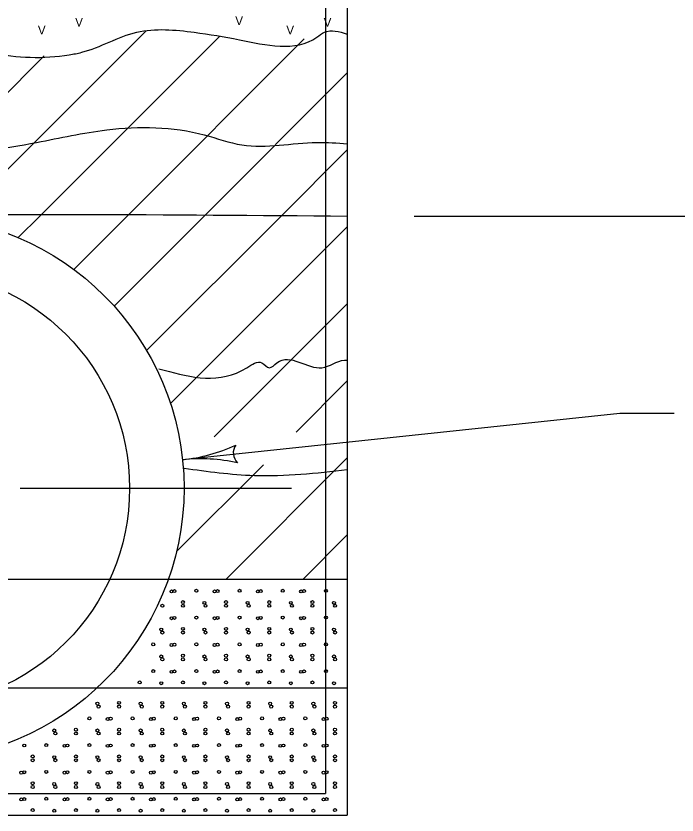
# Model space of a CAD drawing. Extents: x 1000 to 1036.3, y 1000 to 1022.
# Drawn here: x 1021.489 to 1023.007, y 1005.875 to 1007.709 of the extents above; entities that cross this region are included whole.
import ezdxf

# ---------------------------------------------------------------- set-up
doc = ezdxf.new("R2010")
doc.units = 0
doc.layers.add('1', color=7, linetype='Continuous')

msp = doc.modelspace()

# ---------------------------------------------------------------- linework, layer by layer
at = {"layer": '1'}
for p, q in [((1022.2, 1008.0207), (1022.2, 1005.9246)), ((1022.25, 1008), (1022.25, 1005.875)), ((1021.354, 1007.2413), (1021.787, 1007.6743)), ((1021.5441, 1007.25), (1021.9563, 1007.6623)), ((1021.7444, 1007.25), (1022.1509, 1007.6565)), ((1021.1828, 1007.2464), (1021.5538, 1007.6174)), ((1021.9211, 1007.25), (1022.25, 1007.5789)), ((1022.0979, 1007.25), (1022.25, 1007.4021)), ((1021.4943, 1007.2003), (1021.5441, 1007.25)), ((1021.6218, 1007.1274), (1021.7444, 1007.25)), ((1021.7144, 1007.0433), (1021.9211, 1007.25)), ((1021.7891, 1006.9412), (1022.0979, 1007.25)), ((1022.4038, 1007.25), (1024.602, 1007.25)), ((1021.844, 1006.8193), (1022.25, 1007.2253)), ((1021.9443, 1006.7428), (1022.25, 1007.0486)), ((1022.1323, 1006.754), (1022.25, 1006.8718)), ((1022.8758, 1006.7968), (1021.8716, 1006.6906)), ((1023.0008, 1006.7968), (1022.8758, 1006.7968)), ((1021.9717, 1006.4166), (1022.25, 1006.6949)), ((1021.8578, 1006.4796), (1022.0571, 1006.6788)), ((1021.4986, 1006.625), (1022.1218, 1006.625)), ((1022.1483, 1006.4166), (1022.25, 1006.5183)), ((1020.6608, 1006.4166), (1021.8393, 1006.4166)), ((1021.8393, 1006.4166), (1022.25, 1006.4166)), ((1020.8252, 1006.1666), (1021.6748, 1006.1666)), ((1021.6748, 1006.1666), (1022.25, 1006.1666)), ((1020.3, 1005.9246), (1022.2, 1005.9246)), ((1020.25, 1005.875), (1022.25, 1005.875))]:
    msp.add_line(p, q, dxfattribs=at)
for centre, radius in [((1021.25, 1006.625), 0.625), ((1021.25, 1006.625), 0.5), ((1021.8462, 1006.3882), 0.00339), ((1021.8529, 1006.389), 0.00339), ((1021.9033, 1006.3898), 0.00339), ((1021.9453, 1006.3882), 0.00339), ((1021.9521, 1006.389), 0.00339), ((1022.0025, 1006.3898), 0.00339), ((1022.0445, 1006.3882), 0.00339), ((1022.0513, 1006.389), 0.00339), ((1022.1017, 1006.3898), 0.00339), ((1022.1437, 1006.3882), 0.00339), ((1022.1504, 1006.389), 0.00339), ((1022.2008, 1006.3898), 0.00339), ((1021.8723, 1006.3638), 0.00339), ((1021.9218, 1006.3621), 0.00339), ((1021.9714, 1006.3638), 0.00339), ((1022.021, 1006.3621), 0.00339), ((1022.0706, 1006.3638), 0.00339), ((1022.1202, 1006.3621), 0.00339), ((1022.1698, 1006.3638), 0.00339), ((1022.2193, 1006.3621), 0.00339), ((1021.8252, 1006.3553), 0.00339), ((1021.8723, 1006.3553), 0.00339), ((1021.9243, 1006.3553), 0.00339), ((1021.9714, 1006.3553), 0.00339), ((1022.0235, 1006.3553), 0.00339), ((1022.0706, 1006.3553), 0.00339), ((1022.1227, 1006.3553), 0.00339), ((1022.1698, 1006.3553), 0.00339), ((1022.2218, 1006.3553), 0.00339), ((1021.8462, 1006.3267), 0.00339), ((1021.8529, 1006.3275), 0.00339), ((1021.9033, 1006.3283), 0.00339), ((1021.9453, 1006.3267), 0.00339), ((1021.9521, 1006.3275), 0.00339), ((1022.0025, 1006.3283), 0.00339), ((1022.0445, 1006.3267), 0.00339), ((1022.0513, 1006.3275), 0.00339), ((1022.1017, 1006.3283), 0.00339), ((1022.1437, 1006.3267), 0.00339), ((1022.1504, 1006.3275), 0.00339), ((1022.2008, 1006.3283), 0.00339), ((1021.8227, 1006.3006), 0.00339), ((1021.8252, 1006.2938), 0.00339), ((1021.8723, 1006.3023), 0.00339), ((1021.8723, 1006.2938), 0.00339), ((1021.9218, 1006.3006), 0.00339), ((1021.9243, 1006.2938), 0.00339), ((1021.9714, 1006.3023), 0.00339), ((1021.9714, 1006.2938), 0.00339), ((1022.021, 1006.3006), 0.00339), ((1022.0235, 1006.2938), 0.00339), ((1022.0706, 1006.3023), 0.00339), ((1022.0706, 1006.2938), 0.00339), ((1022.1202, 1006.3006), 0.00339), ((1022.1227, 1006.2938), 0.00339), ((1022.1698, 1006.3023), 0.00339), ((1022.1698, 1006.2938), 0.00339), ((1022.2193, 1006.3006), 0.00339), ((1022.2218, 1006.2938), 0.00339), ((1021.8042, 1006.2668), 0.00339), ((1021.8462, 1006.2652), 0.00339), ((1021.8529, 1006.266), 0.00339), ((1021.9033, 1006.2668), 0.00339), ((1021.9453, 1006.2652), 0.00339), ((1021.9521, 1006.266), 0.00339), ((1022.0025, 1006.2668), 0.00339), ((1022.0445, 1006.2652), 0.00339), ((1022.0513, 1006.266), 0.00339), ((1022.1017, 1006.2668), 0.00339), ((1022.1437, 1006.2652), 0.00339), ((1022.1504, 1006.266), 0.00339), ((1022.2008, 1006.2668), 0.00339), ((1021.8227, 1006.2391), 0.00339), ((1021.8252, 1006.2323), 0.00339), ((1021.8723, 1006.2408), 0.00339), ((1021.8723, 1006.2323), 0.00339), ((1021.9218, 1006.2391), 0.00339), ((1021.9243, 1006.2323), 0.00339), ((1021.9714, 1006.2408), 0.00339), ((1021.9714, 1006.2323), 0.00339), ((1022.021, 1006.2391), 0.00339), ((1022.0235, 1006.2323), 0.00339), ((1022.0706, 1006.2408), 0.00339), ((1022.0706, 1006.2323), 0.00339), ((1022.1202, 1006.2391), 0.00339), ((1022.1227, 1006.2323), 0.00339), ((1022.1698, 1006.2408), 0.00339), ((1022.1698, 1006.2323), 0.00339), ((1022.2193, 1006.2391), 0.00339), ((1022.2218, 1006.2323), 0.00339), ((1021.8042, 1006.2053), 0.00339), ((1021.8462, 1006.2037), 0.00339), ((1021.8529, 1006.2045), 0.00339), ((1021.9033, 1006.2053), 0.00339), ((1021.9453, 1006.2037), 0.00339), ((1021.9521, 1006.2045), 0.00339), ((1022.0025, 1006.2053), 0.00339), ((1022.0445, 1006.2037), 0.00339), ((1022.0513, 1006.2045), 0.00339), ((1022.1017, 1006.2053), 0.00339), ((1022.1437, 1006.2037), 0.00339), ((1022.1504, 1006.2045), 0.00339), ((1022.2008, 1006.2053), 0.00339), ((1021.7731, 1006.1793), 0.00339), ((1021.8227, 1006.1776), 0.00339), ((1021.8723, 1006.1793), 0.00339), ((1021.9218, 1006.1776), 0.00339), ((1021.9714, 1006.1793), 0.00339), ((1022.021, 1006.1776), 0.00339), ((1022.0706, 1006.1793), 0.00339), ((1022.1202, 1006.1776), 0.00339), ((1022.1698, 1006.1793), 0.00339), ((1022.2193, 1006.1776), 0.00339), ((1021.6762, 1006.1307), 0.00339), ((1021.6787, 1006.1238), 0.00339), ((1021.7258, 1006.1324), 0.00339), ((1021.7258, 1006.1238), 0.00339), ((1021.7753, 1006.1307), 0.00339), ((1021.7778, 1006.1238), 0.00339), ((1021.8249, 1006.1324), 0.00339), ((1021.8249, 1006.1238), 0.00339), ((1021.8745, 1006.1307), 0.00339), ((1021.877, 1006.1238), 0.00339), ((1021.9241, 1006.1324), 0.00339), ((1021.9241, 1006.1238), 0.00339), ((1021.9737, 1006.1307), 0.00339), ((1021.9762, 1006.1238), 0.00339), ((1022.0233, 1006.1324), 0.00339), ((1022.0233, 1006.1238), 0.00339), ((1022.0728, 1006.1307), 0.00339), ((1022.0753, 1006.1238), 0.00339), ((1022.1224, 1006.1324), 0.00339), ((1022.1224, 1006.1238), 0.00339), ((1022.172, 1006.1307), 0.00339), ((1022.1745, 1006.1238), 0.00339), ((1022.2216, 1006.1324), 0.00339), ((1022.2216, 1006.1238), 0.00339), ((1021.6577, 1006.0969), 0.00339), ((1021.6997, 1006.0953), 0.00339), ((1021.7064, 1006.0961), 0.00339), ((1021.7568, 1006.0969), 0.00339), ((1021.7988, 1006.0953), 0.00339), ((1021.8056, 1006.0961), 0.00339), ((1021.856, 1006.0969), 0.00339), ((1021.898, 1006.0953), 0.00339), ((1021.9048, 1006.0961), 0.00339), ((1021.9552, 1006.0969), 0.00339), ((1021.9972, 1006.0953), 0.00339), ((1022.0039, 1006.0961), 0.00339), ((1022.0543, 1006.0969), 0.00339), ((1022.0963, 1006.0953), 0.00339), ((1022.1031, 1006.0961), 0.00339), ((1022.1535, 1006.0969), 0.00339), ((1022.1955, 1006.0953), 0.00339), ((1022.2023, 1006.0961), 0.00339), ((1021.577, 1006.0692), 0.00339), ((1021.6266, 1006.0709), 0.00339), ((1021.6762, 1006.0692), 0.00339), ((1021.7258, 1006.0709), 0.00339), ((1021.7753, 1006.0692), 0.00339), ((1021.8249, 1006.0709), 0.00339), ((1021.8745, 1006.0692), 0.00339), ((1021.9241, 1006.0709), 0.00339), ((1021.9737, 1006.0692), 0.00339), ((1022.0233, 1006.0709), 0.00339), ((1022.0728, 1006.0692), 0.00339), ((1022.1224, 1006.0709), 0.00339), ((1022.172, 1006.0692), 0.00339), ((1022.2216, 1006.0709), 0.00339), ((1021.5795, 1006.0623), 0.00339), ((1021.6266, 1006.0623), 0.00339), ((1021.6787, 1006.0623), 0.00339), ((1021.7258, 1006.0623), 0.00339), ((1021.7778, 1006.0623), 0.00339), ((1021.8249, 1006.0623), 0.00339), ((1021.877, 1006.0623), 0.00339), ((1021.9241, 1006.0623), 0.00339), ((1021.9762, 1006.0623), 0.00339), ((1022.0233, 1006.0623), 0.00339), ((1022.0753, 1006.0623), 0.00339), ((1022.1224, 1006.0623), 0.00339), ((1022.1745, 1006.0623), 0.00339), ((1022.2216, 1006.0623), 0.00339), ((1021.5081, 1006.0346), 0.00339), ((1021.5585, 1006.0354), 0.00339), ((1021.6005, 1006.0338), 0.00339), ((1021.6073, 1006.0346), 0.00339), ((1021.6577, 1006.0354), 0.00339), ((1021.6997, 1006.0338), 0.00339), ((1021.7064, 1006.0346), 0.00339), ((1021.7568, 1006.0354), 0.00339), ((1021.7988, 1006.0338), 0.00339), ((1021.8056, 1006.0346), 0.00339), ((1021.856, 1006.0354), 0.00339), ((1021.898, 1006.0338), 0.00339), ((1021.9048, 1006.0346), 0.00339), ((1021.9552, 1006.0354), 0.00339), ((1021.9972, 1006.0338), 0.00339), ((1022.0039, 1006.0346), 0.00339), ((1022.0543, 1006.0354), 0.00339), ((1022.0963, 1006.0338), 0.00339), ((1022.1031, 1006.0346), 0.00339), ((1022.1535, 1006.0354), 0.00339), ((1022.1955, 1006.0338), 0.00339), ((1022.2023, 1006.0346), 0.00339), ((1021.5274, 1006.0094), 0.00339), ((1021.5274, 1006.0008), 0.00339), ((1021.577, 1006.0077), 0.00339), ((1021.5795, 1006.0008), 0.00339), ((1021.6266, 1006.0094), 0.00339), ((1021.6266, 1006.0008), 0.00339), ((1021.6762, 1006.0077), 0.00339), ((1021.6787, 1006.0008), 0.00339), ((1021.7258, 1006.0094), 0.00339), ((1021.7258, 1006.0008), 0.00339), ((1021.7753, 1006.0077), 0.00339), ((1021.7778, 1006.0008), 0.00339), ((1021.8249, 1006.0094), 0.00339), ((1021.8249, 1006.0008), 0.00339), ((1021.8745, 1006.0077), 0.00339), ((1021.877, 1006.0008), 0.00339), ((1021.9241, 1006.0094), 0.00339), ((1021.9241, 1006.0008), 0.00339), ((1021.9737, 1006.0077), 0.00339), ((1021.9762, 1006.0008), 0.00339), ((1022.0233, 1006.0094), 0.00339), ((1022.0233, 1006.0008), 0.00339), ((1022.0728, 1006.0077), 0.00339), ((1022.0753, 1006.0008), 0.00339), ((1022.1224, 1006.0094), 0.00339), ((1022.1224, 1006.0008), 0.00339), ((1022.172, 1006.0077), 0.00339), ((1022.1745, 1006.0008), 0.00339), ((1022.2216, 1006.0094), 0.00339), ((1022.2216, 1006.0008), 0.00339), ((1021.5013, 1005.9723), 0.00339), ((1021.5081, 1005.9731), 0.00339), ((1021.5585, 1005.9739), 0.00339), ((1021.6005, 1005.9723), 0.00339), ((1021.6073, 1005.9731), 0.00339), ((1021.6577, 1005.9739), 0.00339), ((1021.6997, 1005.9723), 0.00339), ((1021.7064, 1005.9731), 0.00339), ((1021.7568, 1005.9739), 0.00339), ((1021.7988, 1005.9723), 0.00339), ((1021.8056, 1005.9731), 0.00339), ((1021.856, 1005.9739), 0.00339), ((1021.898, 1005.9723), 0.00339), ((1021.9048, 1005.9731), 0.00339), ((1021.9552, 1005.9739), 0.00339), ((1021.9972, 1005.9723), 0.00339), ((1022.0039, 1005.9731), 0.00339), ((1022.0543, 1005.9739), 0.00339), ((1022.0963, 1005.9723), 0.00339), ((1022.1031, 1005.9731), 0.00339), ((1022.1535, 1005.9739), 0.00339), ((1022.1955, 1005.9723), 0.00339), ((1022.2023, 1005.9731), 0.00339), ((1021.5274, 1005.9479), 0.00339), ((1021.5274, 1005.9393), 0.00339), ((1021.577, 1005.9462), 0.00339), ((1021.5795, 1005.9393), 0.00339), ((1021.6266, 1005.9479), 0.00339), ((1021.6266, 1005.9393), 0.00339), ((1021.6762, 1005.9462), 0.00339), ((1021.6787, 1005.9393), 0.00339), ((1021.7258, 1005.9479), 0.00339), ((1021.7258, 1005.9393), 0.00339), ((1021.7753, 1005.9462), 0.00339), ((1021.7778, 1005.9393), 0.00339), ((1021.8249, 1005.9479), 0.00339), ((1021.8249, 1005.9393), 0.00339), ((1021.8745, 1005.9462), 0.00339), ((1021.877, 1005.9393), 0.00339), ((1021.9241, 1005.9479), 0.00339), ((1021.9241, 1005.9393), 0.00339), ((1021.9737, 1005.9462), 0.00339), ((1021.9762, 1005.9393), 0.00339), ((1022.0233, 1005.9479), 0.00339), ((1022.0233, 1005.9393), 0.00339), ((1022.0728, 1005.9462), 0.00339), ((1022.0753, 1005.9393), 0.00339), ((1022.1224, 1005.9479), 0.00339), ((1022.1224, 1005.9393), 0.00339), ((1022.172, 1005.9462), 0.00339), ((1022.1745, 1005.9393), 0.00339), ((1022.2216, 1005.9479), 0.00339), ((1022.2216, 1005.9393), 0.00339), ((1021.5013, 1005.9108), 0.00339), ((1021.5081, 1005.9116), 0.00339), ((1021.5585, 1005.9124), 0.00339), ((1021.6005, 1005.9108), 0.00339), ((1021.6073, 1005.9116), 0.00339), ((1021.6577, 1005.9124), 0.00339), ((1021.6997, 1005.9108), 0.00339), ((1021.7064, 1005.9116), 0.00339), ((1021.7568, 1005.9124), 0.00339), ((1021.7988, 1005.9108), 0.00339), ((1021.8056, 1005.9116), 0.00339), ((1021.856, 1005.9124), 0.00339), ((1021.898, 1005.9108), 0.00339), ((1021.9048, 1005.9116), 0.00339), ((1021.9552, 1005.9124), 0.00339), ((1021.9972, 1005.9108), 0.00339), ((1022.0039, 1005.9116), 0.00339), ((1022.0543, 1005.9124), 0.00339), ((1022.0963, 1005.9108), 0.00339), ((1022.1031, 1005.9116), 0.00339), ((1022.1535, 1005.9124), 0.00339), ((1022.1955, 1005.9108), 0.00339), ((1022.2023, 1005.9116), 0.00339), ((1021.5274, 1005.8864), 0.00339), ((1021.577, 1005.8847), 0.00339), ((1021.6266, 1005.8864), 0.00339), ((1021.6762, 1005.8847), 0.00339), ((1021.7258, 1005.8864), 0.00339), ((1021.7753, 1005.8847), 0.00339), ((1021.8249, 1005.8864), 0.00339), ((1021.8745, 1005.8847), 0.00339), ((1021.9241, 1005.8864), 0.00339), ((1021.9737, 1005.8847), 0.00339), ((1022.0233, 1005.8864), 0.00339), ((1022.0728, 1005.8847), 0.00339), ((1022.1224, 1005.8864), 0.00339), ((1022.172, 1005.8847), 0.00339), ((1022.2216, 1005.8864), 0.00339)]:
    msp.add_circle(centre, radius, dxfattribs=at)
for centre, radius, start, end in [((1021.8305, 1007.079), 0.3906, 276.0394, 294.7082), ((1022.0193, 1006.7062), 0.0312, 144.814, 226.9307), ((1021.9127, 1006.3021), 0.3906, 77.3866, 96.0333), ((1021.8305, 1007.079), 0.3906, 276.0272, 276.0394)]:
    msp.add_arc(centre, radius, start, end, dxfattribs=at)
for points in [[(1020.25, 1007.6451), (1020.2607, 1007.643), (1020.2664, 1007.6545), (1020.3009, 1007.643), (1020.4561, 1007.6718), (1020.64, 1007.689), (1020.7779, 1007.6775), (1020.9848, 1007.6775), (1021.0538, 1007.6948), (1021.1055, 1007.6948), (1021.1285, 1007.6775), (1021.1802, 1007.6545), (1021.3124, 1007.6545), (1021.4331, 1007.6258), (1021.6113, 1007.6201), (1021.64, 1007.6258), (1021.7664, 1007.6718), (1021.8986, 1007.6718), (1022.0021, 1007.6545), (1022.1802, 1007.6603), (1022.1974, 1007.6718), (1022.25, 1007.6677)], [(1020.25, 1007.4138), (1020.4561, 1007.4017), (1020.8009, 1007.4189), (1020.9848, 1007.4304), (1021.163, 1007.4132), (1021.4216, 1007.4017), (1021.5365, 1007.4189), (1021.6974, 1007.4477), (1021.9216, 1007.4362), (1022.0078, 1007.4132), (1022.1802, 1007.4189), (1022.25, 1007.4158)], [(1020.254, 1007.2387), (1020.2897, 1007.2328), (1020.4833, 1007.2328), (1020.7584, 1007.2443), (1021.0185, 1007.25), (1022.25, 1007.25)], [(1021.817, 1006.8993), (1021.8297, 1006.8959), (1022.0193, 1006.9017), (1022.0538, 1006.9132), (1022.071, 1006.9017), (1022.0883, 1006.9132), (1022.1917, 1006.9017), (1022.2434, 1006.9189), (1022.25, 1006.9189)], [(1021.875, 1006.6713), (1022.0365, 1006.6545), (1022.25, 1006.6678)]]:
    msp.add_spline(points, degree=3, dxfattribs=at)

# ---------------------------------------------------------------- texts
for p in [(1021.625, 1007.6848), (1021.9926, 1007.6882), (1022.1956, 1007.6848), (1021.5393, 1007.6669), (1022.1099, 1007.6669)]:
    msp.add_text('V', height=0.02, dxfattribs=at).set_placement(p)

doc.saveas('drawing.dxf')
